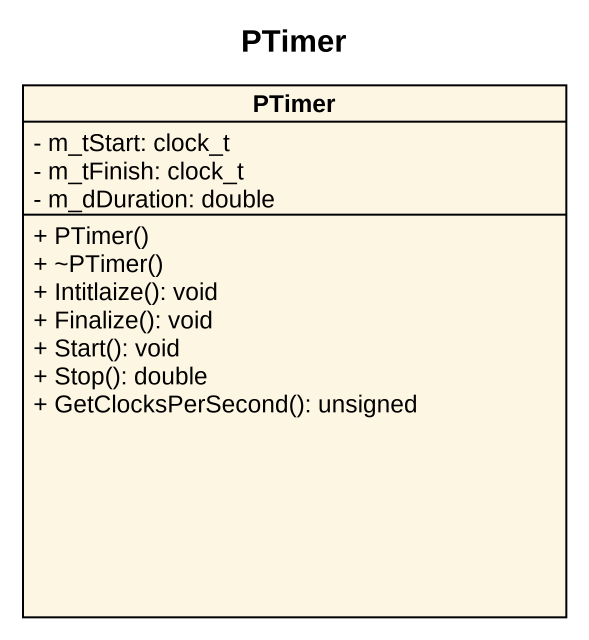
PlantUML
@startuml
title PTimer
hide circle
hide empty members
skinparam classAttributeIconSize 0
class PTimer {
  - m_tStart: clock_t
  - m_tFinish: clock_t
  - m_dDuration: double
  + PTimer()
  + ~PTimer()
  + Intitlaize(): void
  + Finalize(): void
  + Start(): void
  + Stop(): double
  + GetClocksPerSecond(): unsigned
}
@enduml
